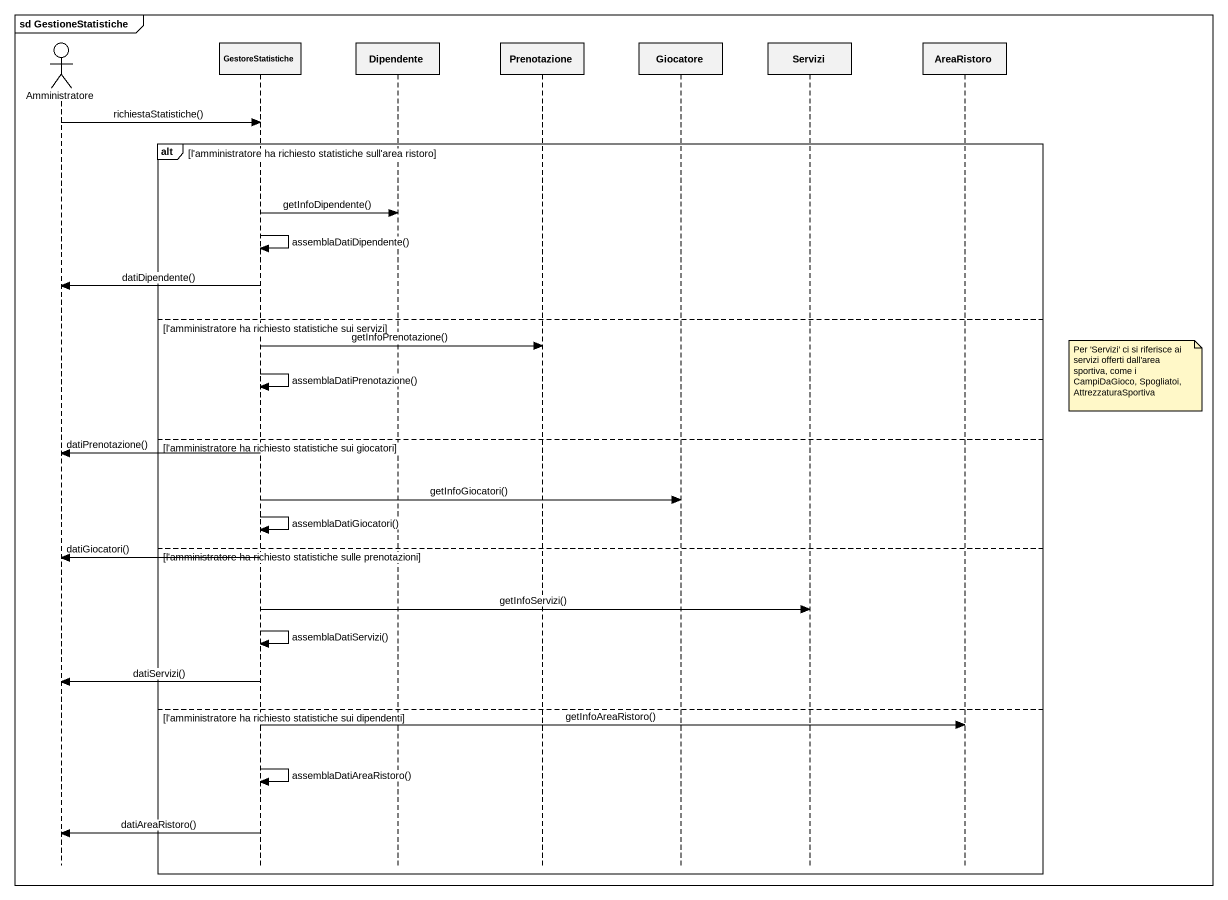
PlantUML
@startuml
mainframe sd GestioneStatistiche
hide footbox
actor Amministratore
participant GestoreStatistiche
participant Dipendente
participant Prenotazione
participant Giocatore
participant Servizi
participant AreaRistoro

Amministratore -> GestoreStatistiche : richiestaStatistiche()
alt l'amministratore ha richiesto statistiche sull'area ristoro
  GestoreStatistiche -> Dipendente : getInfoDipendente()
  GestoreStatistiche -> GestoreStatistiche : assemblaDatiDipendente()
  GestoreStatistiche -> Amministratore : datiDipendente()
else l'amministratore ha richiesto statistiche sui servizi
  GestoreStatistiche -> Prenotazione : getInfoPrenotazione()
  GestoreStatistiche -> GestoreStatistiche : assemblaDatiPrenotazione()
  note right of AreaRistoro : Per 'Servizi' ci si riferisce ai servizi offerti dall'area sportiva, come i CampiDaGioco, Spogliatoi, AttrezzaturaSportiva
else l'amministratore ha richiesto statistiche sui giocatori
  GestoreStatistiche -> Amministratore : datiPrenotazione()
  GestoreStatistiche -> Giocatore : getInfoGiocatori()
  GestoreStatistiche -> GestoreStatistiche : assemblaDatiGiocatori()
else l'amministratore ha richiesto statistiche sulle prenotazioni
  GestoreStatistiche -> Amministratore : datiGiocatori()
  GestoreStatistiche -> Servizi : getInfoServizi()
  GestoreStatistiche -> GestoreStatistiche : assemblaDatiServizi()
  GestoreStatistiche -> Amministratore : datiServizi()
else l'amministratore ha richiesto statistiche sui dipendenti
  GestoreStatistiche -> AreaRistoro : getInfoAreaRistoro()
  GestoreStatistiche -> GestoreStatistiche : assemblaDatiAreaRistoro()
  GestoreStatistiche -> Amministratore : datiAreaRistoro()
end
@enduml
